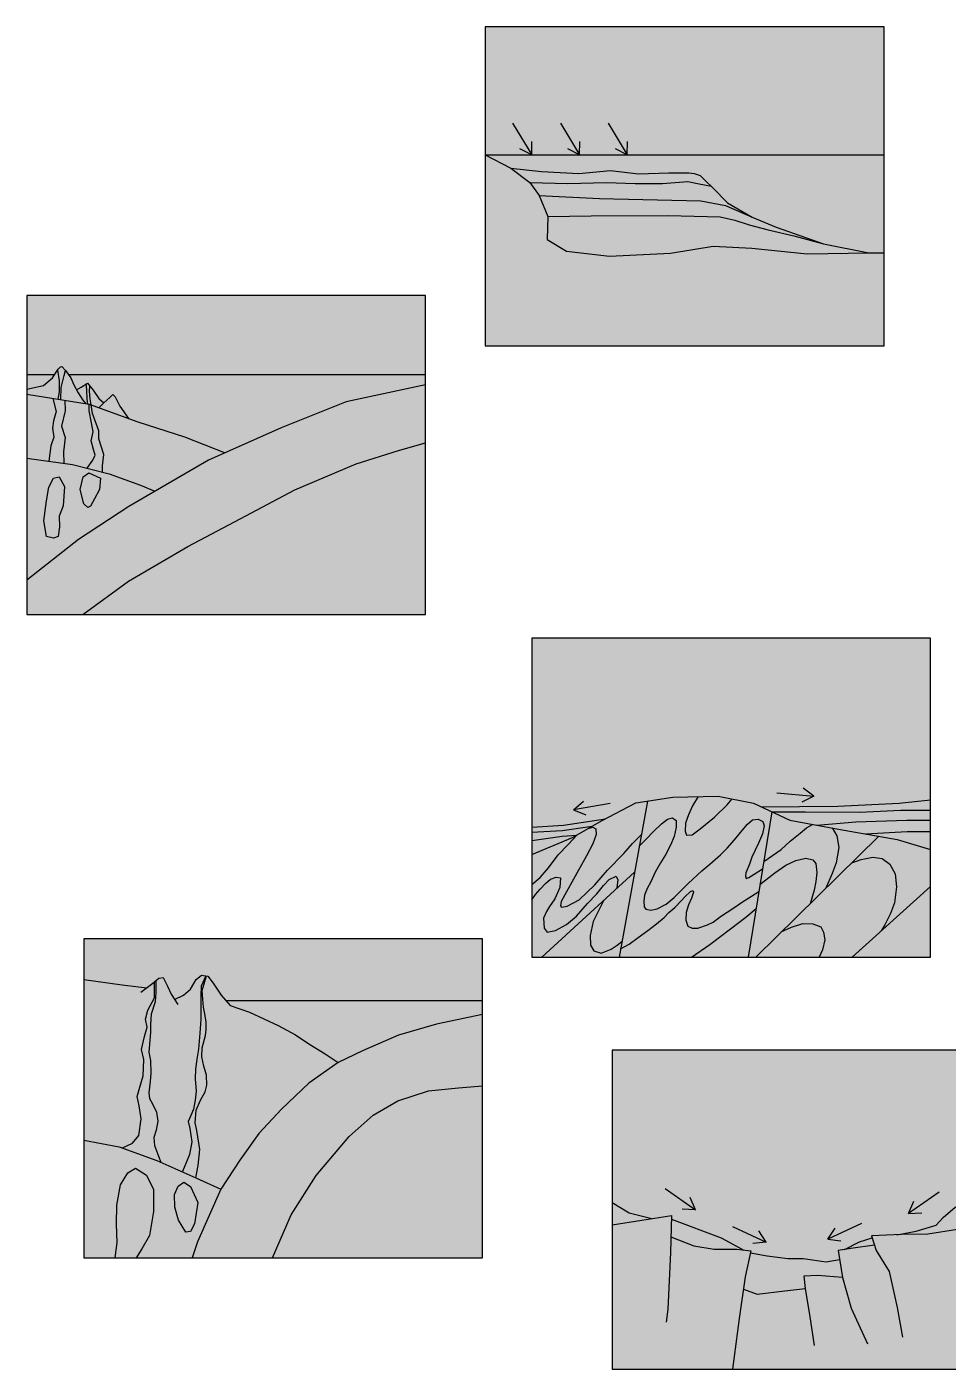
# Model space of a CAD drawing. Header units: millimetres. Extents: x 39 to 1913, y -1214 to 273.
# Drawn here: x 507.4 to 623, y -667.9 to -499.6 of the extents above; entities that cross this region are included whole.
import ezdxf

# ---------------------------------------------------------------- set-up
doc = ezdxf.new("R2010")
doc.units = ezdxf.units.MM

msp = doc.modelspace()

# ---------------------------------------------------------------- hatches: boundary and pattern name
at = {"true_color": 0xc3daea}
h = msp.add_hatch(color=254, dxfattribs=at)
h.dxf.hatch_style = 1
h.paths.add_polyline_path([(614.92, -499.6), (564.92, -499.6), (564.92, -515.65), (614.92, -515.65)])
at = {"true_color": 0xe2927a}
h = msp.add_hatch(color=33, dxfattribs=at)
h.dxf.hatch_style = 1
h.paths.add_polyline_path([(614.92, -527.93), (613, -527.93), (605.29, -528.08), (598.33, -527.35), (593.5, -527.09), (588.16, -527.97), (580.5, -528.34), (575.12, -527.72), (572.69, -526.28), (572.76, -523.37), (571.66, -520.76), (570.52, -519.11), (568.13, -517.31), (564.92, -515.65), (564.92, -539.6), (614.92, -539.6)])
h = msp.add_hatch(color=251)
h.dxf.hatch_style = 1
h.paths.add_polyline_path([(614.92, -515.65), (564.92, -515.65), (568.13, -517.31), (571.95, -517.75), (576.66, -517.97), (580.6, -517.6), (584.13, -518.01), (587.92, -517.89), (590.46, -517.89), (591.12, -517.99), (591.87, -518.23), (592.51, -518.85), (593.47, -519.77), (595.27, -521.65), (598.4, -523.48), (601.38, -524.7), (607.34, -526.79), (613, -527.93), (614.92, -527.93)])
at = {"true_color": 0x6788b2}
h = msp.add_hatch(color=163, dxfattribs=at)
h.dxf.hatch_style = 1
h.paths.add_polyline_path([(614.92, -515.65), (564.92, -515.65), (568.13, -517.31), (571.95, -517.75), (576.66, -517.97), (580.6, -517.6), (584.13, -518.01), (587.92, -517.89), (590.46, -517.89), (591.12, -517.99), (591.87, -518.23), (592.51, -518.85), (593.47, -519.77), (595.27, -521.65), (598.4, -523.48), (601.38, -524.7), (607.34, -526.79), (613, -527.93), (614.92, -527.93)])
at = {"true_color": 0xcdbaae}
h = msp.add_hatch(color=9, dxfattribs=at)
h.dxf.hatch_style = 1
h.paths.add_polyline_path([(591.87, -518.23), (591.12, -517.99), (590.46, -517.89), (587.92, -517.89), (584.13, -518.01), (580.6, -517.6), (576.66, -517.97), (571.95, -517.75), (568.13, -517.31), (570.52, -519.11), (575.25, -519.26), (580.11, -519.12), (583.7, -519.26), (587.13, -519.23), (590.33, -518.98), (591.74, -519.27), (593.27, -519.58), (592.51, -518.85)])
at = {"true_color": 0xb59d8a}
h = msp.add_hatch(color=253, dxfattribs=at)
h.dxf.hatch_style = 1
h.paths.add_polyline_path([(593.47, -519.77), (593.27, -519.58), (591.74, -519.27), (590.33, -518.98), (587.13, -519.23), (583.7, -519.26), (580.11, -519.12), (575.25, -519.26), (570.52, -519.11), (571.66, -520.76), (579.24, -521.12), (591.96, -521.43), (595.02, -522.01), (598.4, -523.48), (595.27, -521.65)])
at = {"true_color": 0xa1886f}
h = msp.add_hatch(color=45, dxfattribs=at)
h.dxf.hatch_style = 1
h.paths.add_polyline_path([(595.02, -522.01), (591.96, -521.43), (579.24, -521.12), (571.66, -520.76), (572.76, -523.37), (578.18, -523.29), (587.83, -523.26), (594.38, -523.44), (596.21, -523.85), (598.02, -524.41), (600.38, -525.07), (603.6, -525.82), (607.34, -526.79), (601.38, -524.7), (598.4, -523.48)])
at = {"true_color": 0x927760}
h = msp.add_hatch(color=35, dxfattribs=at)
h.dxf.hatch_style = 1
h.paths.add_polyline_path([(603.6, -525.82), (600.38, -525.07), (598.02, -524.41), (596.21, -523.85), (594.38, -523.44), (587.83, -523.26), (578.18, -523.29), (572.76, -523.37), (572.69, -526.28), (575.12, -527.72), (580.5, -528.34), (588.16, -527.97), (593.5, -527.09), (598.33, -527.35), (605.29, -528.08), (613, -527.93), (607.34, -526.79)])
at = {"true_color": 0xc3daea}
h = msp.add_hatch(color=254, dxfattribs=at)
h.dxf.hatch_style = 1
h.paths.add_polyline_path([(557.43, -533.3), (507.43, -533.3), (507.43, -543.17), (510.93, -543.17), (511.36, -542.54), (511.66, -542.21), (511.81, -542.19), (512.29, -542.69), (512.62, -543.17), (557.43, -543.17)])
at = {"true_color": 0x42736c}
h = msp.add_hatch(color=127, dxfattribs=at)
h.dxf.hatch_style = 1
h.paths.add_polyline_path([(518.52, -545.98), (518.2, -545.69), (517.82, -546.09), (517.08, -546.73), (516.46, -547.36), (520.17, -548.7), (519.08, -547.17)])
h.paths.add_polyline_path([(515.76, -545.15), (515.34, -544.64), (515.27, -545.28), (515.36, -546.25), (515.49, -547.01), (516.46, -547.36), (517.08, -546.73), (516.46, -546.19)])
h.paths.add_polyline_path([(514.97, -545.13), (514.87, -544.38), (514.26, -544.76), (513.66, -545.12), (513.86, -545.5), (514.47, -546.39), (514.84, -546.86), (515.09, -546.9), (515, -546.27)])
h.paths.add_polyline_path([(513.86, -545.5), (513.33, -544.49), (512.93, -543.61), (512.29, -542.69), (512.12, -543.32), (511.73, -544.8), (511.68, -546.34), (514.84, -546.86), (514.47, -546.39)])
h.paths.add_polyline_path([(511.47, -543.99), (511.27, -542.66), (510.63, -543.61), (509.51, -544.57), (507.43, -545.04), (507.43, -545.65), (511.31, -546.28), (511.47, -545.35)])
at = {"true_color": 0x6788b2}
h = msp.add_hatch(color=163, dxfattribs=at)
h.dxf.hatch_style = 1
h.paths.add_polyline_path([(557.43, -544.5), (557.43, -543.17), (512.62, -543.17), (512.93, -543.61), (513.33, -544.49), (513.66, -545.12), (514.26, -544.76), (515.03, -544.27), (515.76, -545.15), (516.46, -546.19), (517.08, -546.73), (517.82, -546.09), (518.2, -545.69), (518.52, -545.98), (519.08, -547.17), (520.17, -548.7), (521.33, -549.12), (527.2, -551), (532.29, -553.02), (539.34, -549.89), (547.47, -546.63)])
h.paths.add_polyline_path([(510.63, -543.61), (510.93, -543.17), (507.43, -543.17), (507.43, -545.04), (509.51, -544.57)])
at = {"true_color": 0xd06f6c}
h = msp.add_hatch(color=13, dxfattribs=at)
h.dxf.hatch_style = 1
h.paths.add_polyline_path([(512.18, -546.42), (510.7, -546.18), (511.09, -547.84), (510.78, -549), (510.63, -549.93), (510.82, -551.05), (510.46, -552.15), (510.2, -554.07), (512.09, -554.32), (512.05, -552.89), (512.23, -551.11), (511.79, -549.65), (512.24, -547.74)])
h.paths.add_polyline_path([(512.12, -543.32), (512.29, -542.69), (511.81, -542.19), (511.66, -542.21), (511.36, -542.54), (511.27, -542.66), (511.47, -543.99), (511.47, -545.35), (511.31, -546.28), (511.68, -546.34), (511.73, -544.8)])
h.paths.add_polyline_path([(515.34, -544.64), (515.03, -544.27), (514.87, -544.38), (514.97, -545.13), (515, -546.27), (515.09, -546.9), (515.24, -546.92), (515.49, -547.01), (515.36, -546.25), (515.27, -545.28)])
h.paths.add_polyline_path([(516.44, -551.27), (516.47, -550.27), (515.66, -548.1), (515.49, -547.01), (515.24, -546.92), (515.23, -547.74), (515.55, -549.26), (515.73, -550.4), (515.49, -551.5), (515.8, -552.59), (516.02, -553.3), (515.72, -553.94), (514.99, -554.93), (516.92, -555.43), (516.92, -554.63), (517.08, -553.23)])
h.paths.add_polyline_path([(516.66, -556.18), (515.22, -555.53), (514.49, -556.03), (514.14, -557.59), (514.57, -559.4), (515.08, -559.88), (515.42, -559.68), (515.93, -558.76), (516.56, -557.61)])
h.paths.add_polyline_path([(512.17, -557.24), (511.49, -556.02), (510.78, -556.21), (510.2, -557.33), (509.89, -559.04), (509.55, -561.54), (509.88, -563.52), (510.76, -563.72), (511.36, -563.51), (511.51, -562.28), (511.49, -560.94), (512, -559.67)])
at = {"true_color": 0x42736c}
h = msp.add_hatch(color=127, dxfattribs=at)
h.dxf.hatch_style = 1
h.paths.add_polyline_path([(510.78, -549), (511.09, -547.84), (510.7, -546.18), (507.43, -545.65), (507.43, -553.69), (510.2, -554.07), (510.46, -552.15), (510.82, -551.05), (510.63, -549.93)], flags=17)
h.paths.add_polyline_path([(515.55, -549.26), (515.23, -547.74), (515.24, -546.92), (512.18, -546.42), (512.24, -547.74), (511.79, -549.65), (512.23, -551.11), (512.05, -552.89), (512.09, -554.32), (513.17, -554.47), (514.99, -554.93), (515.72, -553.94), (516.02, -553.3), (515.8, -552.59), (515.49, -551.5), (515.73, -550.4)], flags=17)
h.paths.add_polyline_path([(527.2, -551), (521.33, -549.12), (515.49, -547.01), (515.66, -548.1), (516.47, -550.27), (516.44, -551.27), (517.08, -553.23), (516.92, -554.63), (516.92, -555.43), (517.74, -555.63), (521.69, -557.06), (523.49, -557.84), (530.23, -553.93), (532.29, -553.02)], flags=17)
h.paths.add_polyline_path([(541.05, -557.66), (548.71, -554.4), (554.05, -552.74), (557.43, -551.76), (557.43, -544.5), (547.47, -546.63), (539.34, -549.89), (530.23, -553.93), (523.49, -557.84), (520.24, -559.73), (513.92, -563.87), (507.43, -568.99), (507.43, -573.3), (514.44, -573.3), (520.19, -569.09), (527.64, -564.75), (534.17, -561.28)])
at = {"true_color": 0xefb68b}
h = msp.add_hatch(color=31, dxfattribs=at)
h.dxf.hatch_style = 1
h.paths.add_polyline_path([(557.43, -551.76), (554.05, -552.74), (548.71, -554.4), (541.05, -557.66), (534.17, -561.28), (527.64, -564.75), (520.19, -569.09), (514.44, -573.3), (557.43, -573.3)])
h.paths.add_polyline_path([(520.24, -559.73), (523.49, -557.84), (521.69, -557.06), (517.74, -555.63), (513.17, -554.47), (507.43, -553.69), (507.43, -568.99), (513.92, -563.87)])
h.paths.add_polyline_path([(511.51, -562.28), (511.36, -563.51), (510.76, -563.72), (509.88, -563.52), (509.55, -561.54), (509.89, -559.04), (510.2, -557.33), (510.78, -556.21), (511.49, -556.02), (512.17, -557.24), (512, -559.67), (511.49, -560.94)], flags=16)
h.paths.add_polyline_path([(515.08, -559.88), (514.57, -559.4), (514.14, -557.59), (514.49, -556.03), (515.22, -555.53), (516.66, -556.18), (516.56, -557.61), (515.93, -558.76), (515.42, -559.68)], flags=16)
at = {"true_color": 0xc3daea}
h = msp.add_hatch(color=254, dxfattribs=at)
h.dxf.hatch_style = 1
h.paths.add_polyline_path([(620.74, -576.24), (570.74, -576.24), (570.74, -599.94), (574.73, -599.69), (579.98, -598.9), (583.78, -596.92), (588.44, -596.17), (594.14, -596.06), (598.57, -596.96), (599.52, -597.4), (609.13, -597.3), (616.83, -596.94), (620.74, -596.54)])
at = {"true_color": 0xeabec1}
h = msp.add_hatch(color=254, dxfattribs=at)
h.dxf.hatch_style = 1
h.paths.add_polyline_path([(574.04, -603.44), (575.3, -602.11), (576.43, -600.94), (576.4, -600.94), (575.87, -601.24), (570.74, -603.38), (570.74, -607.12), (571.81, -606.28), (572.84, -605.04)])
h.paths.add_polyline_path([(595.23, -597.15), (595.88, -596.41), (594.14, -596.06), (591.6, -596.11), (590.92, -597.27), (590.42, -598.42), (590.01, -599.46), (589.99, -600.44), (590.15, -600.96), (590.84, -600.9), (591.88, -600.17), (593.64, -598.68)])
h.paths.add_polyline_path([(605.19, -600.05), (605.94, -599.6), (603.12, -599.08), (600.85, -598.02), (599.83, -604.25), (600.4, -603.9), (602.01, -602.74), (603.15, -601.69), (604.39, -600.7)])
h.paths.add_polyline_path([(614.25, -601.09), (609.23, -600.2), (608.42, -600.05), (609.02, -601.03), (609.24, -602.52), (608.93, -604.41), (608.42, -605.78), (607.61, -607.62)])
h.paths.add_polyline_path([(620.74, -602.77), (616.58, -601.5), (614.25, -601.09), (610.87, -604.41), (612.07, -604), (613.53, -603.7), (614.69, -603.87), (615.65, -604.57), (616.32, -605.82), (616.49, -607.45), (616.25, -609.43), (615.71, -610.79), (615.01, -612.2), (614.56, -612.97), (620.74, -607.4)])
at = {"true_color": 0xcdbaae}
h = msp.add_hatch(color=9, dxfattribs=at)
h.dxf.hatch_style = 1
h.paths.add_polyline_path([(620.74, -596.54), (616.83, -596.94), (609.13, -597.3), (599.52, -597.4), (600.85, -598.02), (605.07, -598.02), (611.84, -598.08), (617.02, -597.82), (620.74, -597.82)])
h.paths.add_polyline_path([(579.49, -599.15), (579.98, -598.9), (574.73, -599.69), (570.74, -599.94), (570.74, -600.58), (574.55, -600.36), (578.31, -599.83)])
at = {"true_color": 0xefa3b1}
h = msp.add_hatch(color=231, dxfattribs=at)
h.dxf.hatch_style = 1
h.paths.add_polyline_path([(596.18, -601.52), (597.14, -600.36), (597.81, -599.57), (598.44, -599.04), (599.12, -598.94), (599.73, -599.24), (599.88, -599.78), (599.69, -600.78), (599.19, -601.94), (598.35, -603.73), (598.07, -604.6), (597.6, -605.68), (597.54, -606.11), (597.62, -606.38), (597.96, -606.28), (598.62, -605.84), (599.68, -605.17), (600.85, -598.02), (598.57, -596.96), (595.88, -596.41), (595.23, -597.15), (593.64, -598.68), (591.88, -600.17), (590.84, -600.9), (590.15, -600.96), (589.99, -600.44), (590.01, -599.46), (590.42, -598.42), (590.92, -597.27), (591.6, -596.11), (588.44, -596.17), (585.24, -596.69), (584.21, -602.34), (585.1, -601.44), (586.01, -600.49), (587.01, -599.52), (587.78, -598.93), (588.38, -598.78), (588.86, -599.1), (588.85, -599.96), (588.59, -601.12), (588.16, -602.22), (587.5, -603.43), (586.9, -604.41), (586.24, -605.61), (585.68, -606.79), (585.22, -607.66), (584.9, -608.46), (584.81, -609.22), (584.86, -609.92), (585.07, -610.25), (585.68, -610.37), (586.49, -610.18), (587.6, -609.59), (588.59, -608.78), (589.56, -607.81), (590.37, -607.02), (592.07, -605.43), (593.09, -604.57), (594.41, -603.43), (595.25, -602.59)])
h.paths.add_polyline_path([(609.24, -602.52), (609.02, -601.03), (608.42, -600.05), (605.94, -599.6), (605.19, -600.05), (604.39, -600.7), (603.15, -601.69), (602.01, -602.74), (600.4, -603.9), (599.83, -604.25), (599.68, -605.17), (599.36, -607.13), (601.24, -605.68), (602.59, -604.73), (603.87, -604.11), (605.13, -603.83), (606, -604.03), (606.38, -604.5), (606.51, -605.63), (606.38, -606.75), (606.15, -607.87), (605.64, -609.55), (607.61, -607.62), (608.42, -605.78), (608.93, -604.41)])
h.paths.add_polyline_path([(615.71, -610.79), (616.25, -609.43), (616.49, -607.45), (616.32, -605.82), (615.65, -604.57), (614.69, -603.87), (613.53, -603.7), (612.07, -604), (610.87, -604.41), (602.03, -613.09), (603.31, -612.48), (604.73, -612.01), (605.99, -612.06), (607, -612.43), (607.33, -613.1), (607.48, -614.09), (607.19, -615.35), (606.77, -616.24), (610.92, -616.24), (614.56, -612.97), (615.01, -612.2)])
h.paths.add_polyline_path([(582.29, -603.27), (583.38, -601.99), (584.47, -600.9), (585.24, -596.69), (583.78, -596.92), (579.49, -599.15), (577.81, -600.12), (578.4, -599.97), (578.76, -600.17), (578.82, -600.88), (578.39, -602.06), (577.61, -603.56), (575.98, -606.45), (575.1, -608.07), (574.45, -609.29), (574.34, -609.81), (574.47, -609.99), (575.19, -609.85), (576.67, -609.06), (578.67, -607.17), (580.24, -605.35)])
at = {"true_color": 0xcdbaae}
h = msp.add_hatch(color=9, dxfattribs=at)
h.dxf.hatch_style = 1
h.paths.add_polyline_path([(620.74, -597.82), (617.02, -597.82), (611.84, -598.08), (605.07, -598.02), (600.85, -598.02), (603.12, -599.08), (606.5, -599.7), (611.38, -599.3), (617.76, -599.06), (620.74, -599.06)])
h.paths.add_polyline_path([(578.31, -599.83), (574.55, -600.36), (570.74, -600.58), (570.74, -601.61), (574.55, -601.07), (576.4, -600.94)])
at = {"true_color": 0xd06f6c, "transparency": 33554623}
h = msp.add_hatch(color=13, dxfattribs=at)
h.dxf.hatch_style = 1
h.paths.add_polyline_path([(577.61, -603.56), (578.39, -602.06), (578.82, -600.88), (578.76, -600.17), (578.4, -599.97), (577.81, -600.12), (576.46, -600.9), (575.3, -602.11), (574.04, -603.44), (572.84, -605.04), (571.81, -606.28), (570.74, -607.12), (570.74, -609.05), (571.21, -608.41), (571.78, -607.73), (572.48, -607.03), (573.09, -606.47), (573.82, -606.21), (574.34, -606.29), (574.27, -607.51), (573.64, -608.93), (572.95, -609.89), (572.61, -610.51), (572.2, -611.38), (572.31, -612.6), (572.68, -613.1), (573.72, -612.9), (575.11, -612.17), (576.34, -611.09), (577.75, -609.51), (578.9, -608.31), (579.76, -607.28), (580.47, -606.5), (581.32, -606.08), (581.56, -606.57), (581.42, -607.53), (581.37, -607.67), (583.62, -605.61), (584.47, -600.9), (583.38, -601.99), (582.29, -603.27), (580.24, -605.35), (578.67, -607.17), (576.67, -609.06), (575.19, -609.85), (574.47, -609.99), (574.34, -609.81), (574.45, -609.29), (575.1, -608.07), (575.98, -606.45)])
h.paths.add_polyline_path([(588.7, -610.02), (589.51, -609.16), (589.94, -608.7), (590.66, -608.03), (590.94, -607.9), (591.03, -608.11), (590.77, -608.84), (590.39, -609.68), (590.11, -610.66), (590.08, -611.62), (590.31, -612.35), (590.85, -612.6), (591.55, -612.63), (592.8, -612.21), (593.49, -611.85), (594.41, -611.14), (596.07, -610.06), (597.19, -609.33), (598.3, -608.61), (599.21, -608.01), (599.68, -605.17), (598.62, -605.84), (597.96, -606.28), (597.62, -606.38), (597.54, -606.11), (597.6, -605.68), (598.07, -604.6), (598.35, -603.73), (599.19, -601.94), (599.69, -600.78), (599.88, -599.78), (599.73, -599.24), (599.12, -598.94), (598.44, -599.04), (597.81, -599.57), (597.14, -600.36), (596.18, -601.52), (595.25, -602.59), (594.41, -603.43), (593.09, -604.57), (592.07, -605.43), (590.37, -607.02), (589.56, -607.81), (588.59, -608.78), (587.6, -609.59), (586.49, -610.18), (585.68, -610.37), (585.07, -610.25), (584.86, -609.92), (584.81, -609.22), (584.9, -608.46), (585.22, -607.66), (585.68, -606.79), (586.24, -605.61), (586.9, -604.41), (587.5, -603.43), (588.16, -602.22), (588.59, -601.12), (588.85, -599.96), (588.86, -599.1), (588.38, -598.78), (587.78, -598.93), (587.01, -599.52), (586.01, -600.49), (585.1, -601.44), (584.21, -602.34), (583.62, -605.61), (581.89, -615.21), (582.96, -614.61), (584.08, -613.78), (585.31, -612.9), (586.37, -612.08), (587.36, -611.26), (587.93, -610.66)])
h.paths.add_polyline_path([(605.64, -609.55), (606.15, -607.87), (606.38, -606.75), (606.51, -605.63), (606.38, -604.5), (606, -604.03), (605.13, -603.83), (603.87, -604.11), (602.59, -604.73), (601.24, -605.68), (599.36, -607.13), (599.21, -608.01), (597.87, -616.24), (598.83, -616.24)])
h.paths.add_polyline_path([(607.48, -614.09), (607.33, -613.1), (607, -612.43), (605.99, -612.06), (604.73, -612.01), (603.31, -612.48), (602.03, -613.09), (598.83, -616.24), (606.77, -616.24), (607.19, -615.35)])
h.paths.add_polyline_path([(620.74, -607.4), (610.92, -616.24), (620.74, -616.24)])
at = {"true_color": 0xcdbaae}
h = msp.add_hatch(color=9, dxfattribs=at)
h.dxf.hatch_style = 1
h.paths.add_polyline_path([(620.74, -599.06), (617.76, -599.06), (611.38, -599.3), (606.5, -599.7), (609.23, -600.2), (612.6, -600.8), (617.84, -600.49), (620.74, -600.49)])
h.paths.add_polyline_path([(575.87, -601.24), (576.4, -600.94), (574.55, -601.07), (570.74, -601.61), (570.74, -603.38)])
h = msp.add_hatch(color=9, dxfattribs=at)
h.dxf.hatch_style = 1
h.paths.add_polyline_path([(620.74, -600.49), (617.84, -600.49), (612.6, -600.8), (616.58, -601.5), (620.74, -602.77)])
at = {"true_color": 0xf06f6e, "transparency": 33554661}
h = msp.add_hatch(color=11, dxfattribs=at)
h.dxf.hatch_style = 1
h.paths.add_polyline_path([(590.78, -616.24), (593.07, -614.68), (595.66, -612.69), (597.58, -611.22), (598.87, -610.13), (599.21, -608.01), (598.3, -608.61), (597.19, -609.33), (596.07, -610.06), (594.41, -611.14), (593.49, -611.85), (592.8, -612.21), (591.55, -612.63), (590.85, -612.6), (590.31, -612.35), (590.08, -611.62), (590.11, -610.66), (590.39, -609.68), (590.77, -608.84), (591.03, -608.11), (590.94, -607.9), (590.66, -608.03), (589.94, -608.7), (589.51, -609.16), (588.7, -610.02), (587.93, -610.66), (587.36, -611.26), (586.37, -612.08), (585.31, -612.9), (584.08, -613.78), (582.96, -614.61), (581.89, -615.21), (581.7, -616.24)])
h.paths.add_polyline_path([(578.46, -611.76), (578.05, -613.52), (578.11, -614.75), (578.52, -615.44), (579.44, -615.74), (580.69, -615.24), (581.46, -614.73), (582.06, -614.28), (583.62, -605.61), (579.73, -609.17), (578.98, -610.69)])
h.paths.add_polyline_path([(570.74, -616.24), (571.99, -616.24), (581.37, -607.67), (581.42, -607.53), (581.56, -606.57), (581.32, -606.08), (580.47, -606.5), (579.76, -607.28), (578.9, -608.31), (577.75, -609.51), (576.34, -611.09), (575.11, -612.17), (573.72, -612.9), (572.68, -613.1), (572.31, -612.6), (572.2, -611.38), (572.61, -610.51), (572.95, -609.89), (573.64, -608.93), (574.27, -607.51), (574.34, -606.29), (573.82, -606.21), (573.09, -606.47), (572.48, -607.03), (571.78, -607.73), (571.21, -608.41), (570.74, -609.05)])
at = {"true_color": 0xff8d90, "transparency": 33554661}
h = msp.add_hatch(color=241, dxfattribs=at)
h.dxf.hatch_style = 1
h.paths.add_polyline_path([(571.99, -616.24), (581.7, -616.24), (582.06, -614.28), (581.46, -614.73), (580.69, -615.24), (579.44, -615.74), (578.52, -615.44), (578.11, -614.75), (578.05, -613.52), (578.46, -611.76), (578.98, -610.69), (579.73, -609.17)])
h.paths.add_polyline_path([(597.87, -616.24), (598.87, -610.13), (597.58, -611.22), (595.66, -612.69), (593.07, -614.68), (590.78, -616.24)])
at = {"true_color": 0xc3daea}
h = msp.add_hatch(color=254, dxfattribs=at)
h.dxf.hatch_style = 1
h.paths.add_polyline_path([(564.58, -613.97), (514.58, -613.97), (514.58, -619.05), (519.38, -619.7), (522.49, -620.08), (523.24, -619.5), (524, -618.87), (524.52, -618.81), (525.08, -619.87), (525.54, -620.91), (525.95, -621.55), (527.08, -621), (527.97, -620.26), (528.66, -619.07), (529.33, -618.5), (530.11, -618.63), (530.81, -619.52), (531.8, -621.02), (532.36, -621.67), (564.58, -621.67)])
at = {"true_color": 0xe2927a}
h = msp.add_hatch(color=33, dxfattribs=at)
h.dxf.hatch_style = 1
h.paths.add_polyline_path([(522.2, -626.2), (522.51, -625.03), (522.33, -624.01), (522.62, -622.89), (523.42, -621.34), (523.44, -620.1), (523.44, -619.34), (523.24, -619.5), (522.49, -620.08), (519.38, -619.7), (514.58, -619.05), (514.58, -639.18), (518.99, -640.02), (519.41, -640.17), (520.67, -639.58), (521.48, -638.61), (521.75, -636.52), (521.51, -634.89), (521.26, -633.73), (521.59, -632.55), (522.02, -631.11), (522.09, -629.07), (521.82, -627.81)])
h.paths.add_polyline_path([(529.13, -625.8), (529.26, -624.01), (529.26, -622.45), (529.25, -621.12), (529.3, -619.87), (529.89, -618.6), (529.33, -618.5), (528.66, -619.07), (527.97, -620.26), (527.08, -621), (525.95, -621.55), (525.54, -620.91), (525.08, -619.87), (524.52, -618.81), (524, -618.87), (523.62, -619.19), (523.62, -620.68), (523.52, -621.86), (523.02, -623.41), (522.92, -624.69), (522.94, -625.69), (522.75, -628.15), (522.93, -629.2), (522.97, -630.8), (522.9, -631.85), (522.71, -633.25), (522.8, -633.99), (523.17, -634.64), (523.7, -635.68), (523.86, -636.8), (523.66, -637.95), (523.37, -638.87), (523.45, -639.88), (523.95, -641.21), (524.23, -641.95), (526.94, -643.14), (527.47, -641.93), (527.84, -640.99), (528.13, -639.42), (527.88, -637.75), (527.67, -636.86), (527.98, -636.09), (528.35, -635.33), (528.56, -634.17), (528.65, -633.04), (528.56, -631.51), (528.6, -630.28), (528.76, -629.04), (528.95, -627.79)])
h.paths.add_polyline_path([(544.85, -628.39), (542.79, -627.13), (541.12, -625.98), (538.96, -624.81), (535.36, -623.14), (532.91, -622.32), (531.8, -621.02), (530.81, -619.52), (530.11, -618.63), (529.97, -618.61), (529.74, -619.3), (529.43, -620.41), (529.51, -621.53), (529.6, -622.54), (529.74, -623.35), (529.92, -624.41), (529.93, -625.31), (529.85, -626.07), (529.43, -627.63), (529.38, -628.75), (529.61, -629.93), (529.98, -631.06), (529.99, -632.31), (529.78, -633.15), (529.22, -634.17), (528.68, -635.43), (528.56, -637.03), (528.73, -637.97), (529.12, -640.37), (528.9, -642.36), (528.64, -643.9), (531.77, -645.36), (534.12, -641.7), (536.51, -638.38), (539.38, -635.29), (542.81, -632.06), (546.46, -629.45)])
at = {"true_color": 0xd06f6c}
h = msp.add_hatch(color=13, dxfattribs=at)
h.dxf.hatch_style = 1
h.paths.add_polyline_path([(529.98, -631.06), (529.61, -629.93), (529.38, -628.75), (529.43, -627.63), (529.85, -626.07), (529.93, -625.31), (529.92, -624.41), (529.74, -623.35), (529.6, -622.54), (529.51, -621.53), (529.43, -620.41), (529.74, -619.3), (529.97, -618.61), (529.89, -618.6), (529.3, -619.87), (529.25, -621.12), (529.26, -622.45), (529.26, -624.01), (529.13, -625.8), (528.95, -627.79), (528.76, -629.04), (528.6, -630.28), (528.56, -631.51), (528.65, -633.04), (528.56, -634.17), (528.35, -635.33), (527.98, -636.09), (527.67, -636.86), (527.88, -637.75), (528.13, -639.42), (527.84, -640.99), (527.47, -641.93), (526.94, -643.14), (528.64, -643.9), (528.9, -642.36), (529.12, -640.37), (528.73, -637.97), (528.56, -637.03), (528.68, -635.43), (529.22, -634.17), (529.78, -633.15), (529.99, -632.31)])
h.paths.add_polyline_path([(522.97, -630.8), (522.93, -629.2), (522.75, -628.15), (522.94, -625.69), (522.92, -624.69), (523.02, -623.41), (523.52, -621.86), (523.62, -620.68), (523.62, -619.19), (523.44, -619.34), (523.44, -620.1), (523.42, -621.34), (522.62, -622.89), (522.33, -624.01), (522.51, -625.03), (522.2, -626.2), (521.82, -627.81), (522.09, -629.07), (522.02, -631.11), (521.59, -632.55), (521.26, -633.73), (521.51, -634.89), (521.75, -636.52), (521.48, -638.61), (520.67, -639.58), (519.41, -640.17), (523.75, -641.73), (524.23, -641.95), (523.95, -641.21), (523.45, -639.88), (523.37, -638.87), (523.66, -637.95), (523.86, -636.8), (523.7, -635.68), (523.17, -634.64), (522.8, -633.99), (522.71, -633.25), (522.9, -631.85)])
at = {"true_color": 0x6788b2}
h = msp.add_hatch(color=163, dxfattribs=at)
h.dxf.hatch_style = 1
h.paths.add_polyline_path([(558.79, -624.66), (564.58, -623.44), (564.58, -621.67), (532.36, -621.67), (532.91, -622.32), (535.36, -623.14), (538.96, -624.81), (541.12, -625.98), (542.79, -627.13), (544.85, -628.39), (546.46, -629.45), (549.53, -628.01), (554.03, -626.03)])
at = {"true_color": 0x42736c}
h = msp.add_hatch(color=127, dxfattribs=at)
h.dxf.hatch_style = 1
h.paths.add_polyline_path([(550.88, -636.07), (553.97, -634.26), (557.79, -633.03), (561.56, -632.62), (564.58, -632.4), (564.58, -623.44), (558.79, -624.66), (554.03, -626.03), (549.53, -628.01), (546.46, -629.45), (542.81, -632.06), (539.38, -635.29), (536.51, -638.38), (534.12, -641.7), (531.77, -645.36), (528.83, -651.95), (528.15, -653.97), (538.22, -653.97), (540.59, -648.55), (543.71, -643.62), (547.83, -638.73)])
at = {"true_color": 0xc3daea}
h = msp.add_hatch(color=254, dxfattribs=at)
h.dxf.hatch_style = 1
h.paths.add_polyline_path([(630.81, -627.91), (580.81, -627.91), (580.81, -647), (582.94, -648.31), (585.79, -649.03), (588.27, -648.65), (588.26, -649.1), (594.5, -651.46), (597.34, -652.97), (598.21, -653.08), (598.16, -653.31), (600.27, -653.71), (602.84, -654.02), (604.77, -654.02), (607.65, -654.45), (609.34, -654.17), (609.16, -653.05), (609.96, -652.92), (611.83, -651.94), (613.42, -651.43), (613.34, -651.19), (616.52, -651.06), (618.93, -650.59), (621.46, -649.85), (622.33, -648.89), (623.82, -647.6), (627.4, -646.22), (629.71, -644.73), (630.81, -643.89)])
at = {"true_color": 0xefb68b}
h = msp.add_hatch(color=31, dxfattribs=at)
h.dxf.hatch_style = 1
h.paths.add_polyline_path([(521.07, -642.7), (522.44, -643.6), (523.3, -645.37), (523.31, -648.15), (522.81, -651.15), (521.84, -652.81), (521.13, -653.97), (528.15, -653.97), (528.83, -651.95), (531.77, -645.36), (528.64, -643.9), (523.75, -641.73), (518.99, -640.02), (514.58, -639.18), (514.58, -653.97), (518.49, -653.97), (518.76, -652.04), (518.66, -649.74), (518.72, -647.35), (519.16, -644.78), (520.1, -643.31)])
h.paths.add_polyline_path([(525.95, -646.01), (526.39, -644.98), (527.13, -644.46), (527.97, -645.01), (528.86, -647.02), (528.44, -649.7), (527.97, -650.67), (527.36, -650.74), (526.46, -649.22), (526.01, -647.6)], flags=16)
h.paths.add_polyline_path([(564.58, -632.4), (561.56, -632.62), (557.79, -633.03), (553.97, -634.26), (550.88, -636.07), (547.83, -638.73), (543.71, -643.62), (540.59, -648.55), (538.22, -653.97), (564.58, -653.97)])
at = {"true_color": 0xd06f6c}
h = msp.add_hatch(color=13, dxfattribs=at)
h.dxf.hatch_style = 1
h.paths.add_polyline_path([(527.97, -645.01), (527.13, -644.46), (526.39, -644.98), (525.95, -646.01), (526.01, -647.6), (526.46, -649.22), (527.36, -650.74), (527.97, -650.67), (528.44, -649.7), (528.86, -647.02)])
h.paths.add_polyline_path([(523.3, -645.37), (522.44, -643.6), (521.07, -642.7), (520.1, -643.31), (519.16, -644.78), (518.72, -647.35), (518.66, -649.74), (518.76, -652.04), (518.49, -653.97), (521.13, -653.97), (521.84, -652.81), (522.81, -651.15), (523.31, -648.15)])
at = {"true_color": 0xcdbaae}
h = msp.add_hatch(color=9, dxfattribs=at)
h.dxf.hatch_style = 1
h.paths.add_polyline_path([(609.34, -654.17), (607.65, -654.45), (604.77, -654.02), (602.84, -654.02), (600.27, -653.71), (598.16, -653.31), (597.51, -656.35), (597.29, -657.89), (599.02, -658.49), (602.47, -658.07), (605.01, -657.8), (604.85, -656.26), (606.57, -656.18), (609.71, -656.4)])
h.paths.add_polyline_path([(594.5, -651.46), (588.26, -649.1), (588.2, -651.3), (591.07, -652.45), (593.61, -652.87), (596.47, -652.87), (597.34, -652.97)])
h.paths.add_polyline_path([(582.94, -648.31), (580.81, -647), (580.81, -649.81), (585.79, -649.03)])
h.paths.add_polyline_path([(624.1, -648.1), (625.41, -648.16), (627.01, -647.97), (630.81, -647.91), (630.81, -643.89), (629.71, -644.73), (627.4, -646.22), (623.82, -647.6), (622.33, -648.89), (621.46, -649.85), (618.93, -650.59), (616.52, -651.06), (617.09, -651.03), (620.41, -650.98), (624.14, -650.38)])
h.paths.add_polyline_path([(613.42, -651.43), (611.83, -651.94), (609.96, -652.92), (610.75, -652.79), (613.72, -652.35)])
at = {"true_color": 0xe2927a}
h = msp.add_hatch(color=33, dxfattribs=at)
h.dxf.hatch_style = 1
h.paths.add_polyline_path([(588.27, -648.65), (580.81, -649.81), (580.81, -667.91), (595.92, -667.91), (596.76, -661.56), (597.51, -656.35), (598.21, -653.08), (596.47, -652.87), (593.61, -652.87), (591.07, -652.45), (588.2, -651.3)])
h.paths.add_polyline_path([(605.01, -657.8), (602.47, -658.07), (599.02, -658.49), (597.29, -657.89), (596.76, -661.56), (595.92, -667.91), (624.97, -667.91), (624.18, -659.72), (624.21, -655.12), (624.14, -650.38), (620.41, -650.98), (617.09, -651.03), (613.34, -651.19), (613.72, -652.35), (610.75, -652.79), (609.16, -653.05), (609.71, -656.4), (606.57, -656.18), (604.85, -656.26)])
h.paths.add_polyline_path([(630.81, -647.91), (627.01, -647.97), (625.41, -648.16), (624.1, -648.1), (624.21, -655.12), (624.18, -659.72), (624.97, -667.91), (630.81, -667.91)])

# ---------------------------------------------------------------- linework, layer by layer
at = {"color": 251}
for points in [[(564.92, -539.6), (614.92, -539.6), (614.92, -499.6), (564.92, -499.6), (564.92, -539.6)], [(568.34, -511.66), (570.74, -515.65)], [(574.34, -511.66), (576.74, -515.65)], [(580.33, -511.66), (582.73, -515.65)], [(570.74, -515.65), (569.26, -514.89)], [(570.74, -515.65), (570.76, -513.98)], [(576.74, -515.65), (575.25, -514.89)], [(576.74, -515.65), (576.76, -513.98)], [(582.73, -515.65), (581.25, -514.89)], [(582.73, -515.65), (582.75, -513.98)], [(564.92, -515.65), (614.92, -515.65)], [(564.92, -515.65), (568.13, -517.31), (570.52, -519.11), (571.66, -520.76), (572.76, -523.37), (572.69, -526.28)], [(568.13, -517.31), (571.95, -517.75), (576.66, -517.97), (580.6, -517.6), (584.13, -518.01), (587.92, -517.89), (590.46, -517.89), (591.12, -517.99), (591.87, -518.23), (592.51, -518.85), (593.47, -519.77), (595.27, -521.65), (598.4, -523.48), (601.38, -524.7), (607.34, -526.79), (613, -527.93), (614.92, -527.93)], [(570.52, -519.11), (575.25, -519.26), (580.11, -519.12), (583.7, -519.26), (587.13, -519.23), (590.33, -518.98), (591.74, -519.27), (593.27, -519.58)], [(571.66, -520.76), (579.24, -521.12), (591.96, -521.43), (595.02, -522.01), (598.4, -523.48)], [(572.76, -523.37), (578.18, -523.29), (587.83, -523.26), (594.38, -523.44), (596.21, -523.85), (598.02, -524.41), (600.38, -525.07), (603.6, -525.82), (607.34, -526.79)], [(572.69, -526.28), (575.12, -527.72), (580.5, -528.34), (588.16, -527.97), (593.5, -527.09), (598.33, -527.35), (605.29, -528.08), (613, -527.93)], [(507.43, -573.3), (557.43, -573.3), (557.43, -533.3), (507.43, -533.3), (507.43, -573.3)], [(507.43, -545.04), (509.51, -544.57), (510.63, -543.61), (511.36, -542.54), (511.66, -542.21), (511.81, -542.19), (512.29, -542.69), (512.93, -543.61), (513.33, -544.49), (513.86, -545.5), (514.47, -546.39), (514.84, -546.86)], [(507.43, -543.17), (510.93, -543.17)], [(511.27, -542.66), (511.47, -543.99), (511.47, -545.35), (511.31, -546.28)], [(511.68, -546.34), (511.73, -544.8), (512.12, -543.32), (512.29, -542.69)], [(512.62, -543.17), (557.43, -543.17)], [(557.43, -544.5), (547.47, -546.63), (539.34, -549.89), (530.23, -553.93), (520.24, -559.73), (513.92, -563.87), (507.43, -568.99)], [(513.66, -545.12), (514.26, -544.76), (515.03, -544.27), (515.76, -545.15), (516.46, -546.19), (517.08, -546.73)], [(515.09, -546.9), (515, -546.27), (514.97, -545.13), (514.87, -544.38)], [(515.49, -547.01), (515.36, -546.25), (515.27, -545.28), (515.34, -544.64)], [(507.43, -545.65), (515.24, -546.92), (521.33, -549.12), (527.2, -551), (532.29, -553.02)], [(510.7, -546.18), (511.09, -547.84), (510.78, -549), (510.63, -549.93), (510.82, -551.05), (510.46, -552.15), (510.2, -554.07)], [(512.18, -546.42), (512.24, -547.74), (511.79, -549.65), (512.23, -551.11), (512.05, -552.89), (512.09, -554.32)], [(514.99, -554.93), (515.72, -553.94), (516.02, -553.3), (515.8, -552.59), (515.49, -551.5), (515.73, -550.4), (515.55, -549.26), (515.23, -547.74), (515.24, -546.92)], [(516.92, -555.43), (516.92, -554.63), (517.08, -553.23), (516.44, -551.27), (516.47, -550.27), (515.66, -548.1), (515.49, -547.01)], [(516.46, -547.36), (517.08, -546.73), (517.82, -546.09), (518.2, -545.69), (518.52, -545.98), (519.08, -547.17), (520.17, -548.7)], [(514.44, -573.3), (520.19, -569.09), (527.64, -564.75), (534.17, -561.28), (541.05, -557.66), (548.71, -554.4), (554.05, -552.74), (557.43, -551.76)], [(507.43, -553.69), (513.17, -554.47), (517.74, -555.63), (521.69, -557.06), (523.49, -557.84)], [(509.88, -563.52), (509.55, -561.54), (509.89, -559.04), (510.2, -557.33), (510.78, -556.21), (511.49, -556.02), (512.17, -557.24), (512, -559.67), (511.49, -560.94), (511.51, -562.28), (511.36, -563.51), (510.76, -563.72), (509.88, -563.52)], [(515.08, -559.88), (514.57, -559.4), (514.14, -557.59), (514.49, -556.03), (515.22, -555.53), (516.66, -556.18), (516.56, -557.61), (515.93, -558.76), (515.42, -559.68), (515.08, -559.88)], [(570.74, -616.24), (620.74, -616.24), (620.74, -576.24), (570.74, -576.24), (570.74, -616.24)], [(601.46, -595.65), (606.1, -596.05)], [(606.1, -596.05), (604.76, -595.06)], [(570.74, -603.38), (575.87, -601.24), (579.49, -599.15), (583.78, -596.92), (588.44, -596.17), (594.14, -596.06), (598.57, -596.96), (603.12, -599.08), (609.23, -600.2), (616.58, -601.5), (620.74, -602.77)], [(575.99, -597.79), (577.24, -596.69)], [(580.58, -596.99), (575.99, -597.79)], [(585.24, -596.69), (581.7, -616.24)], [(591.6, -596.11), (590.92, -597.27), (590.42, -598.42), (590.01, -599.46), (589.99, -600.44), (590.15, -600.96), (590.84, -600.9), (591.88, -600.17), (593.64, -598.68), (595.23, -597.15), (595.88, -596.41)], [(599.52, -597.4), (609.13, -597.3), (616.83, -596.94), (620.74, -596.54)], [(606.1, -596.05), (604.61, -596.8)], [(570.74, -599.94), (574.73, -599.69), (579.98, -598.9)], [(575.99, -597.79), (577.54, -598.41)], [(584.21, -602.34), (585.1, -601.44), (586.01, -600.49), (587.01, -599.52), (587.78, -598.93), (588.38, -598.78), (588.86, -599.1), (588.85, -599.96), (588.59, -601.12), (588.16, -602.22), (587.5, -603.43), (586.9, -604.41), (586.24, -605.61), (585.68, -606.79), (585.22, -607.66), (584.9, -608.46), (584.81, -609.22), (584.86, -609.92), (585.07, -610.25), (585.68, -610.37), (586.49, -610.18), (587.6, -609.59), (588.59, -608.78), (589.56, -607.81), (590.37, -607.02), (592.07, -605.43), (593.09, -604.57), (594.41, -603.43), (595.25, -602.59), (596.18, -601.52), (597.14, -600.36), (597.81, -599.57), (598.44, -599.04), (599.12, -598.94), (599.73, -599.24), (599.88, -599.78), (599.69, -600.78), (599.19, -601.94), (598.35, -603.73), (598.07, -604.6), (597.6, -605.68), (597.54, -606.11), (597.62, -606.38), (597.96, -606.28), (598.62, -605.84), (599.68, -605.17)], [(600.85, -598.02), (597.87, -616.24)], [(600.85, -598.02), (605.07, -598.02), (611.84, -598.08), (617.02, -597.82), (620.74, -597.82)], [(606.5, -599.7), (611.38, -599.3), (617.76, -599.06), (620.74, -599.06)], [(570.74, -600.58), (574.55, -600.36), (578.31, -599.83)], [(577.81, -600.12), (578.4, -599.97), (578.76, -600.17), (578.82, -600.88), (578.39, -602.06), (577.61, -603.56), (575.98, -606.45), (575.1, -608.07), (574.45, -609.29), (574.34, -609.81), (574.47, -609.99), (575.19, -609.85), (576.67, -609.06), (578.67, -607.17), (580.24, -605.35), (582.29, -603.27), (583.38, -601.99), (584.47, -600.9)], [(599.83, -604.25), (600.4, -603.9), (602.01, -602.74), (603.15, -601.69), (604.39, -600.7), (605.19, -600.05), (605.94, -599.6)], [(608.42, -600.05), (609.02, -601.03), (609.24, -602.52), (608.93, -604.41), (608.42, -605.78), (607.61, -607.62)], [(612.6, -600.8), (617.84, -600.49), (620.74, -600.49)], [(570.74, -607.12), (571.81, -606.28), (572.84, -605.04), (574.04, -603.44), (575.3, -602.11), (576.46, -600.9)], [(570.74, -601.61), (574.55, -601.07), (576.4, -600.94)], [(598.83, -616.24), (614.25, -601.09)], [(599.36, -607.13), (601.24, -605.68), (602.59, -604.73), (603.87, -604.11), (605.13, -603.83), (606, -604.03), (606.38, -604.5), (606.51, -605.63), (606.38, -606.75), (606.15, -607.87), (605.64, -609.55)], [(610.87, -604.41), (612.07, -604), (613.53, -603.7), (614.69, -603.87), (615.65, -604.57), (616.32, -605.82), (616.49, -607.45), (616.25, -609.43), (615.71, -610.79), (615.01, -612.2), (614.56, -612.97)], [(571.99, -616.24), (583.62, -605.61)], [(570.74, -609.05), (571.21, -608.41), (571.78, -607.73), (572.48, -607.03), (573.09, -606.47), (573.82, -606.21), (574.34, -606.29), (574.27, -607.51), (573.64, -608.93), (572.95, -609.89), (572.61, -610.51), (572.2, -611.38), (572.31, -612.6), (572.68, -613.1), (573.72, -612.9), (575.11, -612.17), (576.34, -611.09), (577.75, -609.51), (578.9, -608.31), (579.76, -607.28), (580.47, -606.5), (581.32, -606.08), (581.56, -606.57), (581.42, -607.53), (581.37, -607.67)], [(610.92, -616.24), (620.74, -607.4)], [(579.73, -609.17), (578.98, -610.69), (578.46, -611.76), (578.05, -613.52), (578.11, -614.75), (578.52, -615.44), (579.44, -615.74), (580.69, -615.24), (581.46, -614.73), (582.06, -614.28)], [(581.89, -615.21), (582.96, -614.61), (584.08, -613.78), (585.31, -612.9), (586.37, -612.08), (587.36, -611.26), (587.93, -610.66), (588.7, -610.02), (589.51, -609.16), (589.94, -608.7), (590.66, -608.03), (590.94, -607.9), (591.03, -608.11), (590.77, -608.84), (590.39, -609.68), (590.11, -610.66), (590.08, -611.62), (590.31, -612.35), (590.85, -612.6), (591.55, -612.63), (592.8, -612.21), (593.49, -611.85), (594.41, -611.14), (596.07, -610.06), (597.19, -609.33), (598.3, -608.61), (599.21, -608.01)], [(590.78, -616.24), (593.07, -614.68), (595.66, -612.69), (597.58, -611.22), (598.87, -610.13)], [(602.03, -613.09), (603.31, -612.48), (604.73, -612.01), (605.99, -612.06), (607, -612.43), (607.33, -613.1), (607.48, -614.09), (607.19, -615.35), (606.77, -616.24)], [(514.58, -653.97), (564.58, -653.97), (564.58, -613.97), (514.58, -613.97), (514.58, -653.97)], [(514.58, -619.05), (519.38, -619.7), (522.49, -620.08)], [(519.41, -640.17), (520.67, -639.58), (521.48, -638.61), (521.75, -636.52), (521.51, -634.89), (521.26, -633.73), (521.59, -632.55), (522.02, -631.11), (522.09, -629.07), (521.82, -627.81), (522.2, -626.2), (522.51, -625.03), (522.33, -624.01), (522.62, -622.89), (523.42, -621.34), (523.44, -620.1), (523.44, -619.34)], [(521.74, -620.65), (523.24, -619.5), (524, -618.87), (524.52, -618.81), (525.08, -619.87), (525.54, -620.91), (526.36, -622.19)], [(523.62, -619.19), (523.62, -620.68), (523.52, -621.86), (523.02, -623.41), (522.92, -624.69), (522.94, -625.69), (522.75, -628.15), (522.93, -629.2), (522.97, -630.8), (522.9, -631.85), (522.71, -633.25), (522.8, -633.99), (523.17, -634.64), (523.7, -635.68), (523.86, -636.8), (523.66, -637.95), (523.37, -638.87), (523.45, -639.88), (523.95, -641.21), (524.23, -641.95)], [(525.95, -621.55), (527.08, -621), (527.97, -620.26), (528.66, -619.07), (529.33, -618.5), (530.11, -618.63), (530.81, -619.52), (531.8, -621.02), (532.91, -622.32)], [(529.89, -618.6), (529.3, -619.87), (529.25, -621.12), (529.26, -622.45), (529.26, -624.01), (529.13, -625.8), (528.95, -627.79), (528.76, -629.04), (528.6, -630.28), (528.56, -631.51), (528.65, -633.04), (528.56, -634.17), (528.35, -635.33), (527.98, -636.09), (527.67, -636.86), (527.88, -637.75), (528.13, -639.42), (527.84, -640.99), (527.47, -641.93), (526.94, -643.14)], [(528.64, -643.9), (528.9, -642.36), (529.12, -640.37), (528.73, -637.97), (528.56, -637.03), (528.68, -635.43), (529.22, -634.17), (529.78, -633.15), (529.99, -632.31), (529.98, -631.06), (529.61, -629.93), (529.38, -628.75), (529.43, -627.63), (529.85, -626.07), (529.93, -625.31), (529.92, -624.41), (529.74, -623.35), (529.6, -622.54), (529.51, -621.53), (529.43, -620.41), (529.74, -619.3), (529.97, -618.61)], [(532.36, -621.67), (564.58, -621.67)], [(532.91, -622.32), (535.36, -623.14), (538.96, -624.81), (541.12, -625.98), (542.79, -627.13), (544.85, -628.39), (546.46, -629.45)], [(564.58, -623.44), (558.79, -624.66), (554.03, -626.03), (549.53, -628.01), (546.46, -629.45), (542.81, -632.06), (539.38, -635.29), (536.51, -638.38), (534.12, -641.7), (531.77, -645.36), (528.83, -651.95), (528.15, -653.97)], [(580.81, -667.91), (630.81, -667.91), (630.81, -627.91), (580.81, -627.91), (580.81, -667.91)], [(538.22, -653.97), (540.59, -648.55), (543.71, -643.62), (547.83, -638.73), (550.88, -636.07), (553.97, -634.26), (557.79, -633.03), (561.56, -632.62), (564.58, -632.4)], [(514.58, -639.18), (518.99, -640.02), (523.75, -641.73), (528.64, -643.9), (531.77, -645.36)], [(518.49, -653.97), (518.76, -652.04), (518.66, -649.74), (518.72, -647.35), (519.16, -644.78), (520.1, -643.31), (521.07, -642.7), (522.44, -643.6), (523.3, -645.37), (523.31, -648.15), (522.81, -651.15), (521.84, -652.81), (521.13, -653.97)], [(527.36, -650.74), (526.46, -649.22), (526.01, -647.6), (525.95, -646.01), (526.39, -644.98), (527.13, -644.46), (527.97, -645.01), (528.86, -647.02), (528.44, -649.7), (527.97, -650.67), (527.36, -650.74)], [(616.52, -651.06), (618.93, -650.59), (621.46, -649.85), (622.33, -648.89), (623.82, -647.6), (627.4, -646.22), (629.71, -644.73), (630.81, -643.89)], [(587.47, -645.26), (591.29, -647.93)], [(621.82, -645.72), (618, -648.39)], [(580.81, -647), (582.94, -648.31), (585.79, -649.03)], [(591.29, -647.93), (589.62, -647.84)], [(591.29, -647.93), (590.63, -646.4)], [(618, -648.39), (618.66, -646.86)], [(580.81, -649.81), (588.27, -648.65), (588.15, -653.29), (587.8, -660.4), (587.61, -662.01)], [(588.26, -649.1), (594.5, -651.46), (597.34, -652.97)], [(612.09, -649.66), (607.87, -651.63)], [(618, -648.39), (619.67, -648.29)], [(588.2, -651.3), (591.07, -652.45), (593.61, -652.87), (596.47, -652.87), (598.21, -653.08), (597.51, -656.35), (596.76, -661.56), (595.92, -667.91)], [(595.92, -650.01), (600.14, -651.98)], [(600.14, -651.98), (599.22, -650.58)], [(607.87, -651.63), (608.78, -650.24)], [(624.14, -650.38), (620.41, -650.98), (617.09, -651.03), (613.34, -651.19), (613.95, -653.05), (615.57, -655.66), (616.56, -660.19), (617.22, -663.88)], [(600.14, -651.98), (598.48, -652.17)], [(607.87, -651.63), (609.52, -651.83)], [(613.72, -652.35), (610.75, -652.79), (609.16, -653.05), (609.71, -656.4), (610.78, -660.27), (612.85, -664.72)], [(609.96, -652.92), (611.83, -651.94), (613.42, -651.43)], [(598.16, -653.31), (600.27, -653.71), (602.84, -654.02), (604.77, -654.02), (607.65, -654.45), (609.34, -654.17)], [(609.71, -656.4), (606.57, -656.18), (604.85, -656.26), (605.01, -657.8), (605.61, -661.37), (606.15, -664.95)], [(597.29, -657.89), (599.02, -658.49), (602.47, -658.07), (605.01, -657.8)]]:
    msp.add_lwpolyline(points, dxfattribs=at)

doc.saveas('drawing.dxf')
